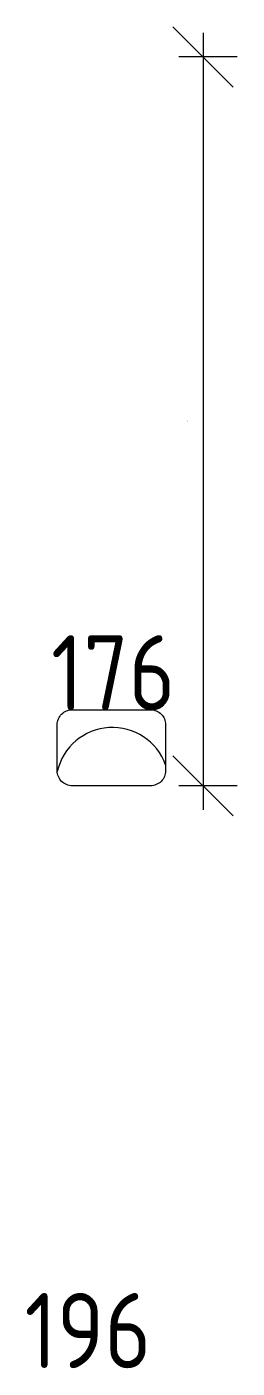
# Model space of a CAD drawing. Header units: millimetres. Extents: x -269164 to 430575, y -569542 to 36130.
# Drawn here: x 223563 to 224262, y -484985 to -480527 of the extents above; entities that cross this region are included whole.
import ezdxf

# ---------------------------------------------------------------- set-up
doc = ezdxf.new("R2010")
doc.units = ezdxf.units.MM
doc.layers.add('ТХ', color=5, linetype='Continuous', lineweight=5)
doc.layers.add('Уточнения', color=210, linetype='Continuous', lineweight=20)
doc.layers.add('ТХ_№ПОЗ', color=7, linetype='Continuous')
doc.styles.add('GOST Common_2', font='GOST_Common.ttf', dxfattribs={"width": 0.9, "height": 250})
doc.styles.add('GOST Common_3', font='GOST_Common.ttf', dxfattribs={"width": 0.9, "height": 2.5})
doc.dimstyles.new('TX-100', dxfattribs={"dimtxt": 200, "dimasz": 200, "dimexe": 80, "dimexo": 0, "dimgap": 50, "dimtad": 1, "dimtoh": 1, "dimdec": 0, "dimrnd": 10, "dimzin": 12, "dimtxsty": 'GOST Common_3', "dimblk": 'OBLIQUE', "dimcen": 1.5, "dimdle": 80, "dimclrd": 256, "dimclre": 256, "dimclrt": 256, "dimadec": 0, "dimazin": 0, "dimtfac": 1, "dimtdec": 0, "dimtmove": 0, "dimatfit": 3, "dimfxl": 1, "dimlwd": -1, "dimlwe": 15, "dimarcsym": 0})

# ---------------------------------------------------------------- blocks, each defined once
blk = doc.blocks.new('Электросушитель')
at = {"layer": 'ТХ'}
blk.add_lwpolyline([(14845.2, 10699.4), (15105, 10699.4, -0.414214), (15155, 10649.4), (15155, 10496.6, -0.414214), (15105, 10446.6), (14845.2, 10446.6, -0.414214), (14795.2, 10496.6), (14795.2, 10649.4, -0.414214)], format="xyb", close=True, dxfattribs=at)
blk.add_arc((14978.3, 10452.8), 187.6, 19.6167, 167.3478, dxfattribs=at)
blk = doc.blocks.new('_Oblique')
at = {"color": 0, "linetype": 'ByBlock', "lineweight": -2}
blk.add_line((-0.5, -0.5), (0.5, 0.5), dxfattribs=at)
blk = doc.blocks.new('*D11896')
at = {"layer": 'Defpoints', "color": 0, "lineweight": 40, "transparency": 16777216}
for p in [(404241.4, -289629.6), (404128.2, -292051.9), (404241.4, -292051.9)]:
    blk.add_point(p, dxfattribs=at)
at = {"layer": 'ТХ', "transparency": 16777216}
blk.add_line((404128.2, -289549.6), (404128.2, -292131.9), dxfattribs=at)
at = {"layer": 'ТХ', "lineweight": 15, "transparency": 16777216}
for p, q in [((404241.4, -289629.6), (404048.2, -289629.6)), ((404241.4, -292051.9), (404048.2, -292051.9))]:
    blk.add_line(p, q, dxfattribs=at)
at = {"layer": 'ТХ', "transparency": 16777216, "xscale": 200, "yscale": 200, "zscale": 200}
for p, rotation in [((404128.2, -289629.6), 90), ((404128.2, -292051.9), 270)]:
    blk.add_blockref('_Oblique', p, dxfattribs=dict(at, rotation=rotation))
at = {"layer": 'ТХ', "transparency": 16777216, "insert": (404077, -290840.7), "char_height": 2.5, "attachment_point": 5, "rotation": 90, "style": 'GOST Common_3'}
blk.add_mtext('2420', dxfattribs=at)
blk = doc.blocks.new('ТХ1 3 этаж')
at = {"layer": 'ТХ'}
blk.add_blockref('Электросушитель', (388848.7, -302498.5), dxfattribs=at)
at = {"layer": 'ТХ_№ПОЗ', "char_height": 250, "width": 595, "attachment_point": 5, "line_spacing_factor": 1.139951, "style": 'GOST Common_2'}
for s, insert in [('\\pxt4.23333,8.46667,12.7,16.93333,21.16667,25.4,29.63333,33.86667,38.1,42.33333,46.56667,50.8,55.03333,59.26667,63.5,67.73333,71.96667,76.2,80.43333,84.66667,88.9,93.13333,97.36667,101.6,105.83333,110.06667,114.3,118.53333,122.76667,127,131.23333,135.46667;176', (403829.9, -291676.4)), ('\\pxt4.23333,8.46667,12.7,16.93333,21.16667,25.4,29.63333,33.86667,38.1,42.33333,46.56667,50.8,55.03333,59.26667,63.5,67.73333,71.96667,76.2,80.43333,84.66667,88.9,93.13333,97.36667,101.6,105.83333,110.06667,114.3,118.53333,122.76667,127,131.23333,135.46667;196', (403745.8, -293862.6))]:
    blk.add_mtext(s, dxfattribs=dict(at, insert=insert))
at = {"layer": 'ТХ'}
dim = blk.add_linear_dim(base=(404128.2, -292051.9), p1=(404241.4, -289629.6), p2=(404241.4, -292051.9), angle=90, dimstyle='TX-100', dxfattribs=at)
dim.commit()
dim.dimension.update_dxf_attribs({"geometry": '*D11896', "text_midpoint": (404077, -290840.7)})

msp = doc.modelspace()

# ---------------------------------------------------------------- block references
at = {"layer": 'Уточнения', "lineweight": 50}
msp.add_blockref('ТХ1 3 этаж', (-179979.78, -190997.11), dxfattribs=at)

doc.saveas('drawing.dxf')
